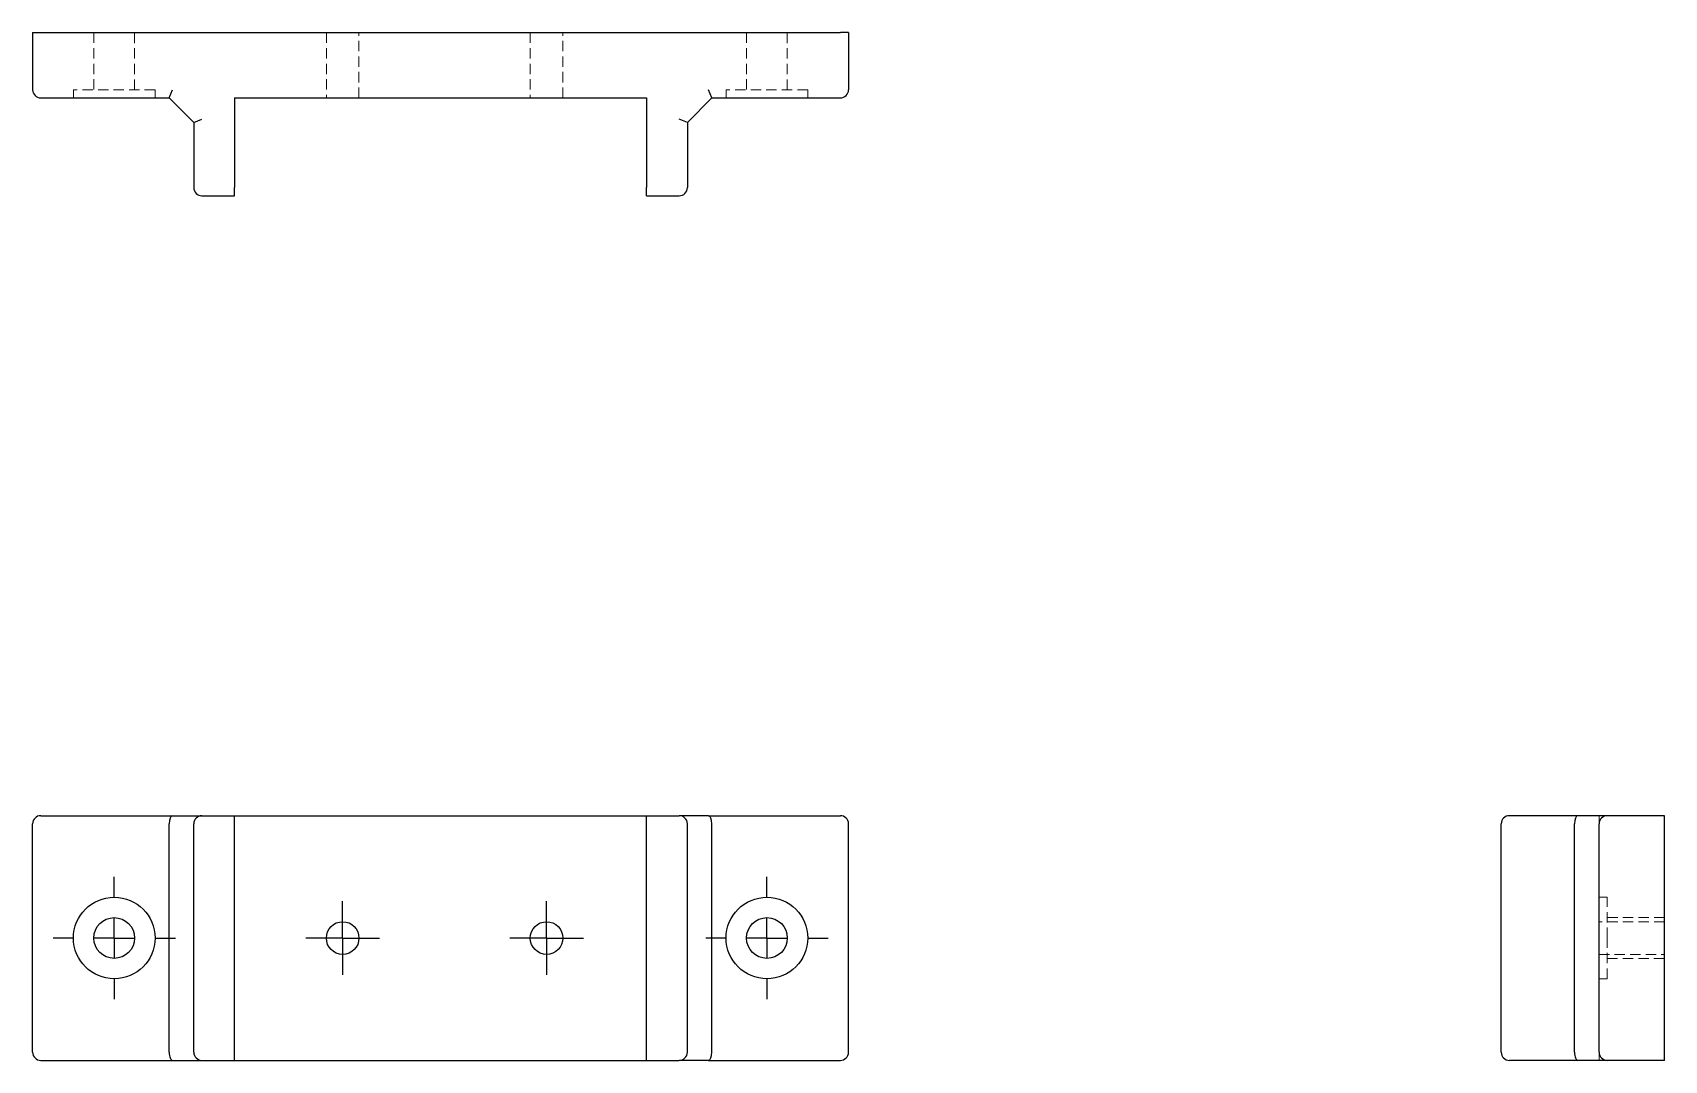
# Model space of a CAD drawing. Header units: millimetres. Extents: x 33 to 233, y 42 to 168.
import ezdxf

# ---------------------------------------------------------------- set-up
doc = ezdxf.new("R2010")
doc.units = ezdxf.units.MM
doc.linetypes.add('HIDDEN', pattern=[1.905, 1.27, -0.635])
doc.layers.add('10', color=7, linetype='Continuous')

# ---------------------------------------------------------------- blocks, each defined once
blk = doc.blocks.new('SW_CENTERMARKSYMBOL_0')
at = {"layer": '10', "color": 0}
for p, q in [((0, 5), (0, 7.5)), ((0, 0), (0, 2.5)), ((-5, 0), (-7.5, 0)), ((0, 0), (-2.5, 0)), ((0, 0), (0, -2.5)), ((0, 0), (2.5, 0)), ((5, 0), (7.5, 0)), ((0, -5), (0, -7.5))]:
    blk.add_line(p, q, dxfattribs=at)
blk = doc.blocks.new('SW_CENTERMARKSYMBOL_1')
at = {"layer": '10', "color": 0}
for p, q in [((0, 5), (0, 7.5)), ((0, 0), (0, 2.5)), ((-5, 0), (-7.5, 0)), ((0, 0), (-2.5, 0)), ((0, 0), (0, -2.5)), ((0, 0), (2.5, 0)), ((5, 0), (7.5, 0)), ((0, -5), (0, -7.5))]:
    blk.add_line(p, q, dxfattribs=at)
blk = doc.blocks.new('SW_CENTERMARKSYMBOL_2')
at = {"layer": '10', "color": 0}
for p, q in [((0, 2.5), (0, 4.5)), ((0, 0), (0, 2.5)), ((-2.5, 0), (-4.5, 0)), ((0, 0), (-2.5, 0)), ((0, 0), (0, -2.5)), ((0, 0), (2.5, 0)), ((2.5, 0), (4.5, 0)), ((0, -2.5), (0, -4.5))]:
    blk.add_line(p, q, dxfattribs=at)
blk = doc.blocks.new('SW_CENTERMARKSYMBOL_3')
at = {"layer": '10', "color": 0}
for p, q in [((0, 2.5), (0, 4.5)), ((0, 0), (0, 2.5)), ((-2.5, 0), (-4.5, 0)), ((0, 0), (-2.5, 0)), ((0, 0), (0, -2.5)), ((0, 0), (2.5, 0)), ((2.5, 0), (4.5, 0)), ((0, -2.5), (0, -4.5))]:
    blk.add_line(p, q, dxfattribs=at)

msp = doc.modelspace()

# ---------------------------------------------------------------- linework, layer by layer
at = {"color": 7, "linetype": 'Continuous', "lineweight": 25}
for p, q in [((33, 168), (34, 168)), ((33, 168), (33, 161)), ((34, 168), (132, 168)), ((133, 168), (132, 168)), ((133, 168), (133, 161)), ((34, 160), (49.75, 160)), ((49.75, 160), (50.16, 161)), ((49.75, 160), (52.75, 157)), ((57.75, 160), (108.25, 160)), ((57.75, 160), (57.75, 149)), ((108.25, 160), (108.25, 149)), ((116.25, 160), (113.25, 157)), ((116.25, 160), (115.84, 161)), ((116.25, 160), (132, 160)), ((52.75, 157), (53.75, 157.41)), ((52.75, 157), (52.75, 149)), ((113.25, 157), (112.25, 157.41)), ((113.25, 157), (113.25, 149)), ((53.75, 148), (57.75, 148)), ((57.75, 148), (57.75, 149)), ((108.25, 148), (108.25, 149)), ((108.25, 148), (112.25, 148)), ((34, 72), (50.16, 72)), ((50.16, 72), (53.75, 72)), ((53.75, 72), (57.75, 72)), ((57.75, 71), (57.75, 72)), ((57.75, 72), (108.25, 72)), ((108.25, 71), (108.25, 72)), ((108.25, 72), (112.25, 72)), ((115.84, 72), (112.25, 72)), ((115.84, 72), (132, 72)), ((222.41, 72), (214, 72)), ((226, 72), (222.41, 72)), ((233, 72), (226, 72)), ((233, 71), (233, 72)), ((33, 43), (33, 71)), ((49.75, 43), (49.75, 71)), ((52.75, 43), (52.75, 71)), ((57.75, 43), (57.75, 71)), ((108.25, 43), (108.25, 71)), ((113.25, 43), (113.25, 71)), ((116.25, 43), (116.25, 71)), ((133, 43), (133, 71)), ((213, 43), (213, 71)), ((222, 43), (222, 71)), ((225, 43), (225, 71)), ((233, 43), (233, 71)), ((34, 42), (50.16, 42)), ((50.16, 42), (53.75, 42)), ((53.75, 42), (57.75, 42)), ((57.75, 42), (57.75, 43)), ((57.75, 42), (108.25, 42)), ((108.25, 42), (108.25, 43)), ((108.25, 42), (112.25, 42)), ((115.84, 42), (112.25, 42)), ((115.84, 42), (132, 42)), ((222.41, 42), (214, 42)), ((226, 42), (222.41, 42)), ((233, 42), (226, 42)), ((233, 42), (233, 43))]:
    msp.add_line(p, q, dxfattribs=at)
at = {"color": 7, "linetype": 'HIDDEN', "lineweight": 18}
for p, q in [((40.5, 168), (40.5, 161)), ((45.5, 161), (45.5, 168)), ((69, 168), (69, 160)), ((73, 160), (73, 168)), ((94, 168), (94, 160)), ((98, 160), (98, 168)), ((120.5, 168), (120.5, 161)), ((125.5, 161), (125.5, 168)), ((48, 161), (38, 161)), ((38, 161), (38, 160)), ((48, 160), (48, 161)), ((128, 161), (118, 161)), ((118, 161), (118, 160)), ((128, 160), (128, 161)), ((225, 71), (225, 72)), ((226, 62), (225, 62)), ((226, 57), (226, 62)), ((233, 59), (225, 59)), ((233, 59.5), (226, 59.5)), ((226, 52), (226, 57)), ((225, 55), (233, 55)), ((226, 54.5), (233, 54.5)), ((225, 52), (226, 52)), ((225, 42), (225, 43))]:
    msp.add_line(p, q, dxfattribs=at)
at = {"color": 7, "linetype": 'Continuous', "lineweight": 25}
for centre, radius in [((43, 57), 5), ((123, 57), 5), ((43, 57), 2.5), ((71, 57), 2), ((96, 57), 2), ((123, 57), 2.5)]:
    msp.add_circle(centre, radius, dxfattribs=at)
for centre, start, end in [((34, 161), 180, 270), ((132, 161), 270, 0), ((53.75, 149), 180, 270), ((112.25, 149), 270, 0), ((34, 71), 90, 180), ((53.75, 71), 90, 180), ((112.25, 71), 0, 90), ((132, 71), 0, 90), ((214, 71), 90, 180), ((226, 71), 90, 180), ((34, 43), 180, 270), ((53.75, 43), 180, 270), ((112.25, 43), 270, 0), ((132, 43), 270, 0), ((214, 43), 180, 270), ((226, 43), 180, 270)]:
    msp.add_arc(centre, 1, start, end, dxfattribs=at)
for centre, start_param, end_param in [((50.16, 71), 0, 1.570796), ((115.84, 71), 4.712389, 6.283185), ((222.41, 71), 0, 1.570796), ((50.16, 43), 1.570796, 3.141593), ((115.84, 43), 3.141593, 4.712389), ((222.41, 43), 1.570796, 3.141593)]:
    msp.add_ellipse(centre, major_axis=(0, 1), ratio=0.414214, start_param=start_param, end_param=end_param, dxfattribs=at)

# ---------------------------------------------------------------- block references
at = {"layer": '10'}
for name, p in [('SW_CENTERMARKSYMBOL_1', (43, 57)), ('SW_CENTERMARKSYMBOL_0', (123, 57)), ('SW_CENTERMARKSYMBOL_3', (71, 57)), ('SW_CENTERMARKSYMBOL_2', (96, 57))]:
    msp.add_blockref(name, p, dxfattribs=at)

doc.saveas('drawing.dxf')
